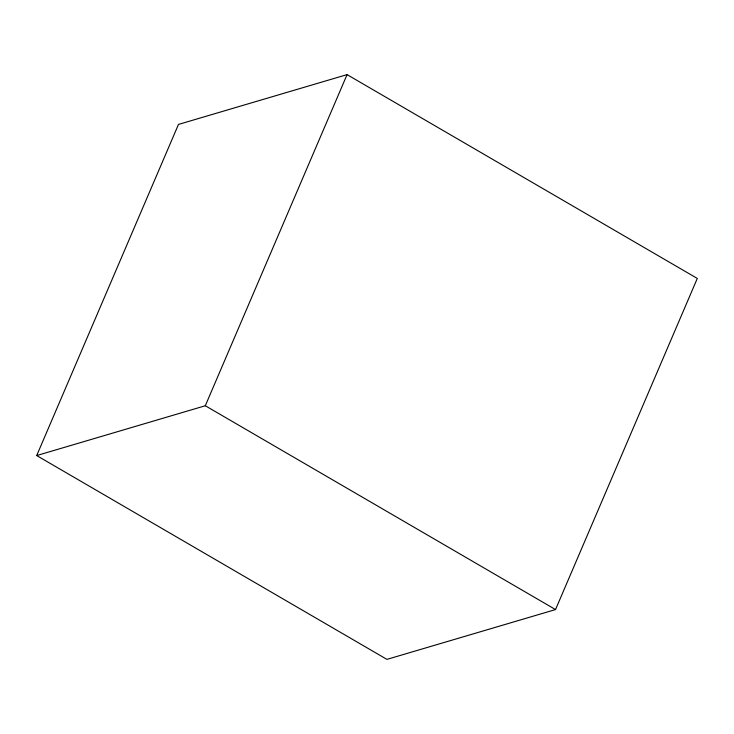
<?xml version="1.0" encoding="UTF-8"?>
<svg xmlns="http://www.w3.org/2000/svg" width="734" height="734" viewBox="0 0 734 734"><rect width="100%" height="100%" fill="white"/><g stroke="black" fill="none" stroke-linecap="round" stroke-linejoin="round"><path stroke-width="1.1" d="M36.7 455.557L178.472 124.431L347.072 74.62L697.3 278.443L555.528 609.569L386.928 659.38L36.7 455.557L205.3 405.746L555.528 609.569M205.3 405.746L347.072 74.62"/></g></svg>
